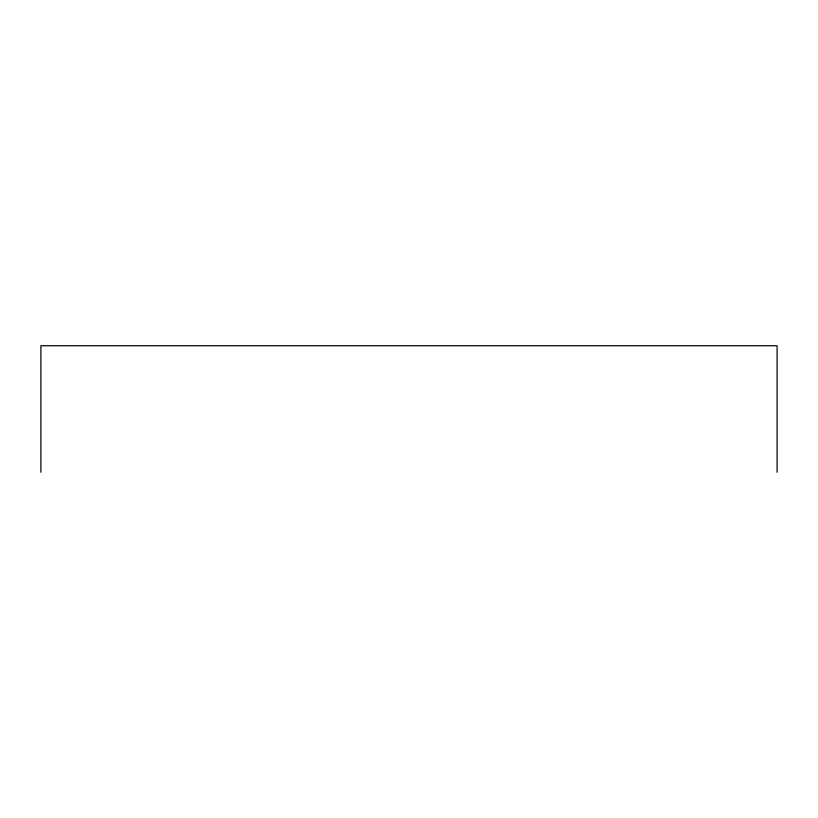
<?xml version="1.0" encoding="UTF-8"?>
<svg xmlns="http://www.w3.org/2000/svg" width="818" height="818" viewBox="0 0 818 818"><rect width="100%" height="100%" fill="white"/><g stroke="black" fill="none" stroke-linecap="round" stroke-linejoin="round"><path stroke-width="1.23" d="M777.1 472.272L777.1 345.728L40.9 345.728L40.9 472.272"/></g></svg>
